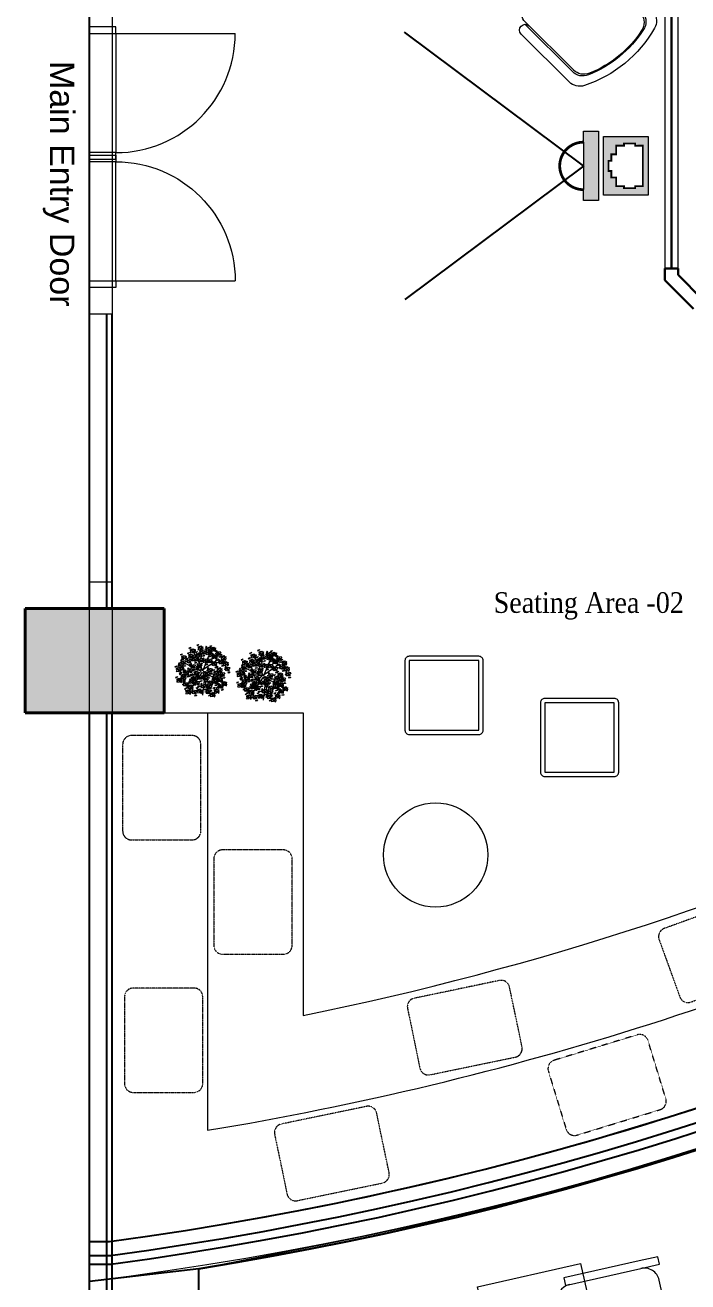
# Model space of a CAD drawing. Header units: millimetres. Extents: x 14520794 to 14796193, y 1415067 to 1454683.
# Drawn here: x 14781893 to 14785706, y 1442282 to 1449514 of the extents above; entities that cross this region are included whole.
import ezdxf

# ---------------------------------------------------------------- set-up
doc = ezdxf.new("R2010")
doc.units = ezdxf.units.MM
doc.header["$LTSCALE"] = 0.01
doc.header["$MEASUREMENT"] = 0
for name, pattern in [('0', [0]), ('DASHED2', [0.375, 0.25, -0.125]), ('HIDDEN', [0.375, 0.25, -0.125])]:
    doc.linetypes.add(name, pattern=pattern)
doc.layers.get('0').update_dxf_attribs({"color": 6, "lineweight": 0})
for name, color, linetype in [('6', 6, 'Continuous'), ('col-fill', 253, 'Continuous'), ('E.COLHATCH', 9, 'Continuous'), ('EPSILON DOME CAMERA', 1, 'Continuous'), ('ESC', 2, 'Continuous'), ('GLASS', 5, 'Continuous'), ('LIGHT', 2, 'Continuous'), ('TEMPLATE', 252, 'Continuous')]:
    doc.layers.add(name, color=color, linetype=linetype)
for name, color, linetype, lineweight in [('7', 7, 'Continuous', 9), ('8 core c.', 32, 'Continuous', 20), ('AR-1', 7, 'Continuous', 0), ('CHAIR', 32, 'Continuous', 13), ('COL', 5, 'Continuous', 40), ('DIM', 6, 'Continuous', 13), ('DOOR', 5, 'Continuous', 9), ('fur', 32, 'Continuous', 9), ('fur_h', 32, 'Continuous', 13), ('HATCH', 8, 'Continuous', 15), ('HIDDEN', 30, 'HIDDEN', 5), ('IP Patch Cod-Jack', 42, 'Continuous', 13), ('partition', 34, 'Continuous', 30), ('TREE', 3, 'Continuous', 15), ('TXT2', 7, 'Continuous', 15)]:
    doc.layers.add(name, color=color, linetype=linetype, lineweight=lineweight)
doc.styles.add('Ground Cores$0$DLF Standard', font='arial.ttf')
doc.styles.add('TIMES', font='times.ttf', dxfattribs={"width": 0.9, "height": 250})

# ---------------------------------------------------------------- blocks, each defined once
blk = doc.blocks.new('26DOOR')
at = {"color": 8}
blk.add_line((0, 1.5), (0, 28.5), dxfattribs=at)
blk.add_line((0, 1.5), (-27, 1.5))
for points in [[(0, 30), (0, 28.5), (6, 28.5), (6, 30)], [(0, 1.5), (0, 0), (6, 0), (6, 1.5)]]:
    blk.add_lwpolyline(points, close=True)
blk.add_arc((0, 1.5), 27, 90, 180, dxfattribs=at)
blk = doc.blocks.new('aweawe')
at = {"layer": 'fur_h'}
for p, q in [((262284.63, 28059.73), (262284.63, 28055.35)), ((262286.38, 28059.73), (262284.63, 28059.73)), ((262286.38, 28055.35), (262286.38, 28059.73)), ((262303.88, 28059.73), (262302.13, 28059.73)), ((262302.13, 28059.73), (262302.13, 28055.35)), ((262303.88, 28055.35), (262303.88, 28059.73)), ((262298.63, 28058.85), (262289.88, 28058.85)), ((262284.63, 28055.35), (262284.63, 28037.85)), ((262286.38, 28037.85), (262286.38, 28055.35)), ((262302.13, 28037.85), (262302.13, 28055.35)), ((262303.88, 28055.35), (262303.88, 28037.85)), ((262284.63, 28037.85), (262286.38, 28037.85)), ((262303.88, 28037.85), (262302.13, 28037.85)), ((262298.63, 28035.23), (262289.88, 28035.23))]:
    blk.add_line(p, q, dxfattribs=at)
for centre, start, end in [((262289.88, 28055.35), 90, 180), ((262298.63, 28055.35), 0, 90), ((262289.88, 28038.73), 180, 270), ((262298.63, 28038.73), 270, 0)]:
    blk.add_arc(centre, 3.5, start, end, dxfattribs=at)
blk = doc.blocks.new('tt')
at = {"layer": 'fur_h'}
blk.add_lwpolyline([(261515.61, 27697.18), (261539.61, 27697.18), (261539.61, 27721.18), (261515.61, 27721.18)], close=True, dxfattribs=at)
at = {"layer": '7', "color": 6}
blk.add_blockref('aweawe', (-766.64, -321.04), dxfattribs=at)
at = {"layer": '7', "color": 6, "xscale": -1, "rotation": 180}
blk.add_blockref('aweawe', (-766.64, 55739.41), dxfattribs=at)
blk = doc.blocks.new('flower shrub 3')
at = {"layer": 'TREE', "color": 108, "true_color": 0x003d0f}
for p, q in [((-166, 183), (-150, 188)), ((-162, 158), (-166, 183)), ((-150, 167), (-162, 156)), ((-150, 188), (-150, 167)), ((-130, 217), (-123, 236)), ((-114, 216), (-130, 217)), ((-123, 236), (-109, 243)), ((-227, 106), (-211, 111)), ((-223, 82), (-227, 106)), ((-211, 91), (-223, 79)), ((-211, 111), (-211, 91)), ((-206, -97), (-206, -82)), ((-191, -112), (-206, -97)), ((-205, -83), (-184, -97)), ((-184, -97), (-191, -112)), ((-180, -132), (-165, -125)), ((-166, -127), (-170, -152)), ((-162, -112), (-146, -108)), ((-157, -137), (-162, -112)), ((-146, -128), (-157, -139)), ((-146, -108), (-146, -128)), ((-187, -151), (-180, -132)), ((-170, -152), (-187, -151)), ((-163, -172), (-163, -156)), ((-149, -186), (-163, -172)), ((-162, -158), (-141, -172)), ((-141, -172), (-149, -186)), ((10, -196), (26, -191)), ((15, -221), (10, -196)), ((26, -212), (15, -223)), ((26, -191), (26, -212))]:
    blk.add_line(p, q, dxfattribs=at)
at = {"layer": 'TREE', "color": 92, "true_color": 0x00cc00}
for p, q in [((-110, 241), (-114, 216)), ((-104, 171), (-104, 187)), ((-90, 157), (-104, 171)), ((-103, 185), (-82, 171)), ((-96, 215), (-80, 219)), ((-92, 190), (-96, 215)), ((-80, 199), (-92, 188)), ((-82, 171), (-90, 157)), ((-80, 219), (-80, 199)), ((21, 185), (37, 190)), ((26, 161), (21, 185)), ((37, 170), (26, 158)), ((37, 190), (37, 170)), ((58, 162), (58, 178)), ((73, 148), (58, 162)), ((60, 176), (81, 162)), ((71, 222), (87, 226)), ((76, 197), (71, 222)), ((81, 162), (73, 148)), ((87, 206), (76, 194)), ((87, 226), (87, 206)), ((42, 36), (42, 52)), ((57, 21), (42, 36)), ((44, 50), (65, 36)), ((65, 36), (57, 21)), ((184, 9), (200, 14)), ((188, -15), (184, 9)), ((188, 21), (195, 40)), ((204, 19), (188, 21)), ((195, 40), (210, 46)), ((200, 14), (200, -6)), ((209, 44), (204, 19)), ((85, -54), (101, -49)), ((89, -79), (85, -54)), ((100, -70), (89, -81)), ((101, -49), (100, -70)), ((200, -6), (188, -18)), ((219, -21), (219, -5)), ((233, -35), (219, -21)), ((220, -6), (241, -21)), ((241, -21), (233, -35)), ((143, -142), (159, -137)), ((148, -167), (143, -142)), ((159, -137), (159, -158))]:
    blk.add_line(p, q, dxfattribs=at)
at = {"layer": 'TREE', "color": 72}
blk.add_line((159, -158), (148, -169), dxfattribs=at)
at = {"layer": 'TREE', "color": 92, "true_color": 0x00cc00}
for points in [[(-82, 253), (-74, 263), (-93, 268), (-81, 255)], [(-50, 246), (-39, 262), (-30, 246), (-46, 237), (-50, 246)], [(24, 251), (23, 263), (8, 260), (24, 251)], [(49, 248), (34, 243), (29, 259), (50, 250)], [(50, 264), (57, 274), (38, 280), (50, 267)], [(-96, 135), (-121, 138), (-121, 154), (-101, 148), (-93, 134)], [(-109, 156), (-114, 149), (-103, 146), (-98, 151), (-107, 155)], [(-93, 160), (-109, 155), (-113, 171), (-92, 162)], [(-84, 212), (-109, 214), (-109, 231), (-90, 225), (-82, 211)], [(-93, 176), (-85, 186), (-105, 192), (-92, 179)], [(-82, 237), (-97, 232), (-102, 247), (-81, 239)], [(-59, 140), (-94, 221)], [(-84, 245), (-59, 249), (-55, 233), (-76, 233), (-87, 245)], [(-82, 204), (-57, 208), (-53, 192), (-73, 193), (-84, 204)], [(-80, 220), (-67, 229), (-58, 215), (-81, 218)], [(-76, 204), (-81, 193), (-61, 192), (-76, 202)], [(-74, 163), (-79, 152), (-59, 152), (-74, 161)], [(-78, 179), (-64, 188), (-56, 174), (-78, 177)], [(-66, 124), (-54, 140), (-46, 124), (-62, 115), (-66, 124)], [(-56, 224), (-51, 212), (-38, 219), (-56, 224)], [(-53, 183), (-49, 172), (-35, 178), (-53, 183)], [(-48, 206), (-36, 221), (-28, 205), (-44, 196), (-48, 206)], [(-37, 235), (-42, 228), (-31, 225), (-26, 230), (-35, 234)], [(-35, 194), (-40, 187), (-28, 185), (-24, 189), (-33, 194)], [(-23, 211), (2, 215), (6, 199), (-15, 199), (-26, 211)], [(-21, 124), (-9, 140), (-1, 124), (-17, 115), (-21, 124)], [(-19, 186), (-6, 195), (3, 181), (-20, 184)], [(-15, 170), (-20, 159), (0, 158), (-15, 168)], [(4, 245), (10, 250), (0, 256), (-6, 253), (2, 246)], [(14, 230), (-2, 218), (-6, 236), (12, 240), (14, 230)], [(-3, 7), (56, 137)], [(-1, 130), (24, 134), (28, 118), (8, 118), (-3, 130)], [(5, 190), (10, 178), (23, 185), (5, 190)], [(17, 173), (24, 178), (13, 183), (8, 180), (15, 173)], [(27, 158), (12, 146), (8, 164), (25, 168), (27, 158)], [(11, 212), (22, 228), (31, 212), (15, 203), (11, 212)], [(24, 201), (19, 194), (30, 191), (35, 196), (26, 201)], [(47, 223), (22, 226), (22, 242), (41, 236), (49, 222)], [(38, 179), (37, 191), (22, 188), (38, 179)], [(33, 131), (45, 147), (54, 131), (37, 122), (33, 131)], [(60, 151), (35, 153), (35, 170), (55, 164), (62, 150)], [(63, 176), (47, 171), (43, 187), (64, 178)], [(63, 192), (71, 202), (51, 208), (64, 194)], [(60, 139), (85, 143), (89, 127), (69, 127), (58, 139)], [(66, 157), (93, 204)], [(85, 216), (91, 221), (81, 226), (75, 223), (83, 216)], [(95, 201), (80, 189), (75, 207), (93, 211), (95, 201)], [(106, 221), (104, 233), (90, 231), (106, 221)], [(101, 162), (107, 167), (97, 172), (91, 169), (99, 162)], [(111, 147), (95, 135), (91, 153), (109, 157), (111, 147)], [(94, 140), (106, 156), (115, 140), (98, 131), (94, 140)], [(128, 194), (103, 196), (103, 213), (123, 207), (130, 193)], [(121, 167), (120, 179), (105, 177), (121, 167)], [(131, 219), (115, 214), (110, 229), (131, 221)], [(131, 235), (138, 245), (119, 250), (131, 237)], [(144, 139), (119, 142), (119, 159), (138, 153), (146, 139)], [(146, 165), (131, 160), (126, 175), (147, 167)], [(147, 181), (154, 190), (135, 196), (147, 183)], [(146, 122), (158, 138), (166, 122), (150, 113), (146, 122)], [(183, 133), (168, 121), (163, 139), (181, 143), (183, 133)], [(173, 148), (179, 153), (169, 159), (164, 156), (171, 149)], [(194, 154), (193, 166), (178, 163), (194, 154)], [(216, 126), (191, 129), (191, 145), (211, 139), (218, 125)], [(219, 151), (203, 146), (198, 162), (219, 153)], [(219, 167), (226, 177), (207, 183), (220, 170)], [(-121, 70), (-117, 59), (-103, 65), (-121, 70)], [(-116, 93), (-104, 108), (-96, 92), (-112, 84), (-116, 93)], [(-103, 81), (-107, 74), (-96, 72), (-91, 76), (-100, 81)], [(-102, 26), (-77, 30), (-73, 14), (-94, 14), (-105, 26)], [(-100, 123), (-75, 127), (-71, 111), (-91, 111), (-102, 123)], [(-99, 1), (-85, 10), (-76, -4), (-99, -1)], [(-92, 82), (-97, 71), (-77, 70), (-92, 80)], [(-96, 98), (-82, 107), (-74, 93), (-96, 96)], [(-74, 5), (-69, -7), (-56, 0), (-74, 5)], [(-71, 102), (-67, 90), (-53, 97), (-71, 102)], [(-68, 27), (-57, 43), (-48, 27), (-64, 18), (-68, 27)], [(-55, 16), (-60, 9), (-49, 6), (-44, 11), (-53, 16)], [(-53, 113), (-58, 106), (-46, 103), (-42, 108), (-51, 113)], [(-55, 123), (-30, 127), (-26, 111), (-46, 111), (-57, 123)], [(-3, 7), (-52, 125)], [(-47, 82), (-52, 71), (-32, 70), (-47, 80)], [(-51, 98), (-37, 107), (-29, 93), (-51, 96)], [(-26, 102), (-22, 90), (-8, 97), (-26, 102)], [(-8, 113), (-12, 106), (-1, 103), (3, 108), (-6, 113)], [(7, 89), (2, 78), (23, 77), (7, 87)], [(4, 67), (29, 70), (33, 55), (13, 55), (2, 67)], [(3, 105), (17, 113), (26, 100), (3, 103)], [(12, 26), (7, 15), (27, 14), (12, 23)], [(8, 42), (21, 50), (30, 37), (8, 39)], [(10, 7), (125, 59)], [(15, 7), (137, 27)], [(15, 5), (157, -137)], [(28, 109), (32, 97), (46, 104), (28, 109)], [(33, 45), (37, 34), (51, 40), (33, 45)], [(38, 68), (49, 83), (58, 67), (42, 59), (38, 68)], [(46, 119), (42, 113), (53, 110), (58, 115), (49, 119)], [(51, 56), (46, 50), (57, 47), (62, 51), (53, 56)], [(67, -9), (66, 3), (51, 1), (67, -9)], [(68, 98), (63, 87), (84, 86), (68, 96)], [(64, 114), (78, 123), (87, 109), (64, 112)], [(72, 67), (97, 70), (101, 55), (80, 55), (69, 67)], [(75, 42), (89, 50), (98, 37), (75, 39)], [(79, 26), (75, 15), (95, 14), (79, 23)], [(92, 5), (100, 14), (80, 20), (93, 7)], [(89, 118), (93, 106), (107, 113), (89, 118)], [(101, 21), (126, 25), (130, 9), (110, 10), (99, 22)], [(100, 45), (105, 34), (118, 40), (100, 45)], [(107, 128), (103, 122), (114, 119), (119, 124), (110, 128)], [(105, 68), (117, 83), (126, 67), (110, 59), (105, 68)], [(105, -3), (119, 5), (127, -9), (105, -6)], [(112, 121), (137, 125), (141, 109), (121, 109), (110, 121)], [(119, 56), (114, 50), (125, 47), (130, 51), (121, 56)], [(120, 80), (115, 69), (136, 68), (120, 78)], [(116, 96), (130, 104), (139, 91), (116, 94)], [(122, 57), (201, 96)], [(130, 0), (134, -11), (148, -5), (130, 0)], [(135, -1), (160, 3), (164, -13), (144, -13), (133, -1)], [(135, 23), (147, 38), (155, 22), (139, 14), (135, 23)], [(141, 100), (145, 88), (159, 95), (141, 100)], [(148, 11), (143, 5), (155, 2), (159, 6), (150, 11)], [(159, 110), (155, 104), (166, 101), (171, 106), (162, 110)], [(171, 107), (196, 111), (200, 95), (180, 96), (169, 107)], [(169, 0), (180, 16), (189, 0), (173, -9), (169, 0)], [(179, 66), (174, 55), (194, 55), (179, 64)], [(175, 82), (189, 91), (197, 77), (175, 80)], [(196, 71), (221, 75), (225, 59), (205, 60), (194, 71)], [(204, 30), (199, 19), (219, 19), (204, 28)], [(200, 86), (204, 75), (218, 81), (200, 86)], [(200, 46), (213, 55), (222, 41), (200, 44)], [(205, 109), (217, 124), (225, 108), (209, 99), (205, 109)], [(218, 97), (213, 90), (225, 88), (229, 92), (220, 97)], [(227, 24), (234, 29), (223, 34), (218, 31), (225, 25)], [(237, 9), (222, -3), (218, 15), (235, 19), (237, 9)], [(225, 50), (229, 39), (243, 45), (225, 50)], [(230, 72), (241, 88), (250, 72), (234, 63), (230, 72)], [(248, 30), (247, 42), (232, 39), (248, 30)], [(243, 61), (238, 54), (250, 52), (254, 56), (245, 61)], [(270, 2), (245, 5), (245, 21), (265, 15), (272, 1)], [(273, 27), (257, 22), (253, 38), (274, 29)], [(273, 43), (281, 53), (261, 59), (274, 45)], [(-121, -112), (-117, -124), (-103, -117), (-121, -112)], [(-112, -63), (-116, -70), (-105, -73), (-101, -68), (-109, -63)], [(-116, -90), (-104, -75), (-96, -91), (-112, -99), (-116, -90)], [(-103, -102), (-107, -108), (-96, -111), (-91, -106), (-100, -102)], [(-96, -114), (-89, -109), (-100, -103), (-105, -106), (-98, -113)], [(-86, -128), (-101, -140), (-105, -123), (-88, -118), (-86, -128)], [(-94, -15), (-99, -26), (-79, -27), (-95, -17)], [(-75, -108), (-76, -96), (-91, -99), (-75, -108)], [(-75, -17), (-50, -13), (-46, -29), (-67, -28), (-78, -17)], [(-53, -136), (-78, -133), (-78, -117), (-58, -122), (-51, -136)], [(-67, -58), (-72, -69), (-52, -69), (-67, -60)], [(-71, -42), (-58, -33), (-49, -47), (-71, -44)], [(-50, -111), (-66, -116), (-70, -100), (-49, -109)], [(-50, -94), (-42, -85), (-62, -79), (-49, -92)], [(-53, -55), (-28, -51), (-24, -67), (-44, -67), (-55, -55)], [(-45, -96), (-50, -107), (-29, -108), (-45, -98)], [(-49, -80), (-35, -72), (-26, -85), (-49, -82)], [(-46, -38), (-42, -49), (-29, -43), (-46, -38)], [(-41, -16), (-30, 0), (-21, -16), (-37, -25), (-41, -16)], [(-28, -27), (-33, -34), (-22, -36), (-17, -32), (-26, -27)], [(-24, -76), (-20, -88), (-6, -81), (-24, -76)], [(-13, -149), (-20, -90)], [(-19, -54), (-7, -38), (2, -54), (-14, -63), (-19, -54)], [(-6, -66), (-10, -72), (1, -75), (6, -70), (-3, -66)], [(-1, -135), (11, -120), (20, -136), (4, -144), (-1, -135)], [(4, -48), (29, -45), (33, -61), (13, -60), (2, -48)], [(12, -89), (7, -100), (27, -101), (12, -92)], [(8, -73), (21, -65), (30, -79), (8, -76)], [(29, -105), (54, -101), (58, -117), (37, -116), (26, -105)], [(32, -130), (46, -121), (55, -135), (32, -132)], [(33, -70), (37, -81), (51, -75), (33, -70)], [(47, -14), (53, -9), (43, -4), (37, -7), (44, -14)], [(56, -29), (41, -41), (37, -23), (55, -19), (56, -29)], [(38, -47), (49, -32), (58, -48), (42, -56), (38, -47)], [(51, -59), (46, -65), (57, -68), (62, -64), (53, -59)], [(56, -29), (171, -41)], [(57, -126), (62, -137), (75, -131), (57, -126)], [(63, -104), (74, -88), (83, -104), (67, -113), (63, -104)], [(90, -37), (64, -34), (65, -17), (84, -23), (92, -37)], [(74, -71), (80, -66), (70, -60), (64, -63), (72, -70)], [(84, -86), (68, -97), (64, -80), (82, -76), (84, -86)], [(71, -105), (75, -144)], [(76, -115), (71, -122), (82, -124), (87, -120), (78, -115)], [(92, -11), (77, -16), (72, -1), (93, -9)], [(94, -65), (93, -53), (78, -56), (94, -65)], [(83, -91), (108, -88), (112, -103), (92, -103), (81, -91)], [(87, -116), (100, -108), (109, -121), (87, -119)], [(117, -93), (92, -90), (92, -74), (111, -80), (119, -94)], [(119, -68), (104, -73), (99, -57), (120, -66)], [(109, -19), (104, -31), (124, -31), (109, -22)], [(120, -51), (127, -42), (108, -36), (120, -49)], [(112, -112), (116, -124), (130, -117), (112, -112)], [(117, -90), (128, -75), (137, -91), (121, -99), (117, -90)], [(130, -102), (125, -108), (137, -111), (141, -106), (132, -102)], [(143, -42), (138, -53), (158, -54), (143, -44)], [(139, -26), (152, -17), (161, -31), (139, -28)], [(151, -135), (159, -125), (139, -120), (152, -133)], [(148, -118), (173, -115), (177, -130), (157, -130), (146, -118)], [(164, -22), (168, -34), (182, -27), (164, -22)], [(178, -46), (184, -41), (174, -35), (168, -38), (176, -45)], [(187, -61), (172, -73), (168, -55), (186, -51), (187, -61)], [(171, -71), (196, -67), (200, -83), (180, -83), (169, -71)], [(179, -112), (174, -123), (194, -124), (179, -114)], [(175, -96), (189, -87), (197, -101), (175, -98)], [(182, -11), (177, -18), (189, -21), (193, -16), (184, -11)], [(198, -40), (197, -28), (182, -31), (198, -40)], [(182, -117), (194, -102), (203, -118), (187, -126), (182, -117)], [(196, -129), (191, -135), (202, -138), (207, -134), (198, -129)], [(221, -68), (195, -65), (196, -49), (215, -55), (223, -69)], [(200, -92), (204, -104), (218, -97), (200, -92)], [(223, -43), (208, -48), (203, -32), (224, -41)], [(205, -70), (217, -54), (225, -70), (209, -79), (205, -70)], [(223, -27), (231, -17), (211, -11), (224, -24)], [(221, -87), (227, -81), (217, -76), (211, -79), (218, -86)], [(230, -101), (215, -113), (211, -96), (229, -91), (230, -101)], [(218, -81), (213, -88), (225, -91), (229, -86), (220, -81)], [(241, -81), (240, -69), (225, -71), (241, -81)], [(264, -109), (238, -106), (239, -90), (258, -95), (266, -109)], [(266, -84), (251, -88), (246, -73), (267, -82)], [(266, -67), (274, -58), (254, -52), (267, -65)], [(-98, -148), (-73, -144), (-69, -160), (-89, -159), (-100, -148)], [(-64, -146), (-52, -131), (-44, -147), (-60, -156), (-64, -146)], [(-35, -136), (-10, -133), (-6, -149), (-26, -148), (-37, -136)], [(37, -146), (32, -157), (52, -157), (37, -148)], [(91, -132), (86, -143), (106, -144), (91, -134)], [(105, -154), (112, -149), (101, -144), (96, -147), (103, -154)], [(126, -149), (125, -137), (110, -139), (126, -149)], [(151, -151), (135, -156), (131, -141), (152, -149)], [(152, -143), (166, -135), (175, -148), (152, -146)], [(177, -140), (181, -151), (195, -145), (177, -140)]]:
    blk.add_lwpolyline(points, dxfattribs=at)
at = {"layer": 'TREE', "color": 108, "true_color": 0x003d0f}
for points in [[(-233, 146), (-227, 151), (-237, 156), (-243, 153), (-236, 146)], [(-224, 131), (-239, 119), (-243, 137), (-225, 141), (-224, 131)], [(-213, 151), (-214, 164), (-229, 161), (-213, 151)], [(-191, 124), (-216, 126), (-216, 143), (-196, 137), (-188, 123)], [(-188, 149), (-203, 144), (-208, 159), (-187, 151)], [(-188, 165), (-180, 175), (-200, 180), (-187, 167)], [(-190, 200), (-166, 204), (-161, 188), (-182, 188), (-193, 200)], [(-187, 175), (-173, 183), (-164, 170), (-187, 173)], [(-183, 159), (-187, 148), (-167, 147), (-183, 157)], [(-10, 24), (-167, 132)], [(-162, 179), (-157, 167), (-144, 174), (-162, 179)], [(-157, 166), (-132, 170), (-128, 154), (-148, 154), (-159, 166)], [(-157, 201), (-145, 217), (-136, 200), (-152, 192), (-157, 201)], [(-153, 141), (-139, 150), (-130, 136), (-153, 139)], [(-143, 189), (-148, 183), (-137, 180), (-132, 185), (-141, 189)], [(-139, 157), (-132, 162), (-143, 168), (-148, 165), (-141, 158)], [(-129, 142), (-144, 130), (-148, 148), (-131, 152), (-129, 142)], [(-127, 234), (-121, 239), (-131, 244), (-137, 241), (-129, 234)], [(-117, 219), (-133, 207), (-137, 225), (-119, 229), (-117, 219)], [(-118, 163), (-119, 175), (-134, 172), (-118, 163)], [(-128, 145), (-124, 133), (-110, 140), (-128, 145)], [(-107, 239), (-108, 252), (-123, 249), (-107, 239)], [(-123, 167), (-111, 183), (-102, 167), (-118, 158), (-123, 167)], [(-283, 40), (-258, 43), (-254, 27), (-274, 28), (-285, 40)], [(-279, 15), (-265, 23), (-257, 9), (-279, 12)], [(-258, 85), (-252, 90), (-262, 95), (-268, 92), (-260, 85)], [(-249, 70), (-264, 58), (-268, 76), (-250, 80), (-249, 70)], [(-238, 91), (-239, 103), (-254, 100), (-238, 91)], [(-254, 18), (-250, 7), (-236, 13), (-254, 18)], [(-249, 41), (-237, 56), (-229, 40), (-245, 32), (-249, 41)], [(-236, 29), (-241, 23), (-229, 20), (-225, 24), (-234, 29)], [(-215, 63), (-240, 65), (-240, 82), (-221, 76), (-213, 62)], [(-213, 88), (-228, 83), (-233, 99), (-212, 90)], [(-213, 104), (-205, 114), (-224, 120), (-212, 106)], [(-218, 109), (-193, 113), (-189, 97), (-209, 98), (-220, 110)], [(-214, 85), (-200, 93), (-191, 79), (-214, 82)], [(-210, 69), (-214, 57), (-194, 57), (-210, 66)], [(-183, 7), (-198, -5), (-203, 13), (-185, 17), (-183, 7)], [(-193, 22), (-187, 27), (-197, 32), (-202, 29), (-195, 22)], [(-7, 5), (-201, -54)], [(-189, 88), (-185, 77), (-171, 83), (-189, 88)], [(-172, 27), (-173, 39), (-188, 37), (-172, 27)], [(-184, 111), (-172, 126), (-163, 110), (-179, 102), (-184, 111)], [(-170, 99), (-175, 93), (-164, 90), (-159, 94), (-168, 99)], [(-150, 0), (-175, 2), (-175, 19), (-155, 13), (-148, -1)], [(-147, 25), (-163, 20), (-168, 35), (-147, 27)], [(-147, 41), (-139, 51), (-159, 56), (-146, 43)], [(-138, -6), (-140, 6), (-154, 12), (-138, -6)], [(-149, 125), (-153, 114), (-133, 113), (-149, 123)], [(-150, 91), (-125, 95), (-121, 79), (-141, 80), (-152, 91)], [(-142, 51), (-147, 39), (-126, 39), (-142, 48)], [(-146, 66), (-132, 75), (-124, 61), (-146, 64)], [(-113, -9), (-129, -14), (-134, 2), (-113, -7)], [(-113, 7), (-106, 17), (-125, 23), (-112, 9)], [(-275, -1), (-280, -12), (-260, -13), (-275, -4)], [(-242, -120), (-236, -115), (-246, -110), (-252, -113), (-245, -120)], [(-233, -135), (-248, -147), (-252, -129), (-234, -125), (-233, -135)], [(-222, -115), (-223, -103), (-238, -105), (-222, -115)], [(-231, -17), (-206, -13), (-202, -29), (-222, -28), (-233, -17)], [(-223, -58), (-228, -69), (-208, -69), (-223, -60)], [(-227, -42), (-214, -33), (-205, -47), (-227, -44)], [(-200, -143), (-225, -140), (-225, -123), (-205, -129), (-197, -143)], [(-197, -118), (-212, -122), (-217, -107), (-196, -115)], [(-197, -101), (-189, -92), (-209, -86), (-196, -99)], [(-197, -78), (-191, -72), (-201, -67), (-207, -70), (-199, -77)], [(-188, -92), (-203, -104), (-207, -87), (-189, -82), (-188, -92)], [(-202, -38), (-198, -49), (-184, -43), (-202, -38)], [(-197, -16), (-185, 0), (-177, -16), (-193, -25), (-197, -16)], [(-177, -72), (-178, -60), (-193, -62), (-177, -72)], [(-184, -27), (-189, -34), (-177, -36), (-173, -32), (-182, -27)], [(-3, 0), (-182, -98)], [(-181, -137), (-170, -122), (-161, -138), (-177, -147), (-181, -137)], [(-154, -100), (-179, -97), (-179, -81), (-160, -86), (-152, -100)], [(-152, -75), (-167, -79), (-172, -64), (-151, -72)], [(-149, -27), (-164, -39), (-169, -21), (-151, -17), (-149, -27)], [(-159, -12), (-153, -7), (-163, -2), (-168, -5), (-161, -12)], [(-152, -58), (-144, -49), (-163, -43), (-151, -56)], [(-159, -53), (-134, -49), (-130, -65), (-150, -65), (-161, -53)], [(-151, -94), (-156, -105), (-135, -106), (-151, -96)], [(-155, -78), (-141, -69), (-133, -83), (-155, -80)], [(-150, -91), (-125, -88), (-121, -103), (-141, -103), (-152, -91)], [(-146, -116), (-132, -108), (-124, -121), (-146, -119)], [(-116, -34), (-141, -32), (-141, -15), (-121, -21), (-114, -35)], [(-130, -74), (-126, -85), (-112, -79), (-130, -74)], [(-125, -52), (-113, -36), (-105, -52), (-121, -61), (-125, -52)], [(-3, -5), (-52, -206)], [(7, -10), (132, -196)], [(-215, -139), (-190, -135), (-186, -151), (-207, -150), (-218, -139)], [(-211, -164), (-198, -155), (-189, -169), (-212, -166)], [(-207, -180), (-212, -191), (-192, -191), (-207, -182)], [(-187, -160), (-182, -171), (-169, -165), (-187, -160)], [(-168, -149), (-173, -156), (-162, -158), (-157, -154), (-166, -149)], [(-163, -197), (-157, -192), (-167, -187), (-173, -190), (-166, -197)], [(-154, -212), (-169, -224), (-173, -206), (-155, -202), (-154, -212)], [(-143, -192), (-144, -179), (-159, -182), (-143, -192)], [(-142, -132), (-147, -143), (-126, -144), (-142, -134)], [(-121, -219), (-146, -217), (-145, -200), (-126, -206), (-118, -220)], [(-118, -194), (-133, -199), (-138, -183), (-117, -192)], [(-123, -233), (-117, -228), (-127, -223), (-132, -226), (-125, -233)], [(-113, -248), (-128, -260), (-132, -242), (-115, -238), (-113, -248)], [(-118, -178), (-110, -168), (-130, -162), (-117, -176)], [(-80, -255), (-105, -253), (-105, -236), (-85, -242), (-78, -256)], [(-94, -173), (-80, -164), (-72, -178), (-94, -175)], [(-77, -214), (-69, -204), (-89, -199), (-76, -212)], [(-84, -195), (-59, -191), (-55, -207), (-76, -207), (-87, -195)], [(-80, -220), (-67, -211), (-58, -225), (-81, -222)], [(-76, -236), (-81, -247), (-61, -248), (-76, -238)], [(-69, -169), (-65, -180), (-51, -174), (-69, -169)], [(-56, -216), (-51, -228), (-38, -221), (-56, -216)], [(-50, -194), (-39, -178), (-30, -194), (-46, -203), (-50, -194)], [(-37, -205), (-42, -212), (-31, -215), (-26, -210), (-35, -205)], [(-27, -177), (-32, -188), (-11, -189), (-27, -180)], [(-12, -147), (0, -243)], [(11, -197), (17, -192), (7, -187), (1, -190), (8, -197)], [(20, -212), (5, -224), (1, -206), (19, -202), (20, -212)], [(31, -192), (30, -179), (15, -182), (31, -192)], [(53, -219), (28, -217), (28, -200), (48, -206), (56, -220)], [(56, -194), (41, -199), (36, -183), (57, -192)], [(56, -178), (64, -168), (44, -162), (57, -176)], [(58, -197), (83, -194), (87, -209), (67, -209), (56, -197)], [(66, -238), (61, -249), (81, -250), (66, -240)], [(62, -222), (76, -214), (84, -227), (62, -225)], [(87, -218), (91, -230), (105, -223), (87, -218)], [(92, -196), (104, -181), (112, -197), (96, -205), (92, -196)], [(115, -169), (100, -181), (96, -163), (113, -159), (115, -169)], [(105, -208), (100, -214), (112, -217), (116, -213), (107, -208)], [(130, -206), (136, -201), (126, -196), (121, -199), (128, -206)], [(140, -221), (125, -233), (121, -215), (138, -211), (140, -221)], [(148, -176), (123, -174), (123, -157), (143, -163), (150, -177)], [(151, -201), (150, -188), (135, -191), (151, -201)], [(173, -228), (148, -226), (148, -209), (168, -215), (175, -229)], [(176, -203), (160, -208), (155, -193), (177, -201)], [(176, -187), (184, -177), (164, -172), (177, -185)]]:
    blk.add_lwpolyline(points, dxfattribs=at)
at = {"layer": 'TREE', "color": 108}
for points in [[(-102, -228), (-103, -216), (-118, -218), (-102, -228)], [(-77, -230), (-93, -235), (-98, -220), (-76, -228)], [(-90, -189), (-95, -200), (-74, -200), (-90, -191)], [(-51, -158), (-55, -165), (-44, -167), (-40, -163), (-48, -158)], [(156, -159), (151, -170), (172, -171), (156, -162)]]:
    blk.add_lwpolyline(points, dxfattribs=at)
at = {"layer": 'TREE', "color": 98}
blk.add_lwpolyline([(-31, -161), (-17, -153), (-8, -167), (-31, -164)], dxfattribs=at)
at = {"layer": 'TREE', "color": 92}
blk.add_lwpolyline([(-6, -158), (-2, -169), (12, -163), (-6, -158)], dxfattribs=at)
at = {"layer": 'TREE', "color": 72}
blk.add_lwpolyline([(13, -147), (8, -153), (19, -156), (24, -152), (15, -147)], dxfattribs=at)
blk = doc.blocks.new('25r43')
at = {"layer": 'CHAIR', "color": 32, "lineweight": 13}
for p, q in [((12048768.6, 3019397.8), (12048802.6, 3019737.7)), ((12048814.1, 3019371.2), (12048847.7, 3019707.5)), ((12048823.4, 3019363.2), (12048857.5, 3019704.7)), ((12049301.1, 3019704.7), (12049335.2, 3019363.2)), ((12049310.8, 3019707.5), (12049344.3, 3019372.7)), ((12049389.8, 3019399.4), (12049354.1, 3019738.7))]:
    blk.add_line(p, q, dxfattribs=at)
for centre, radius, start, end in [((12049079.3, 3019206), 636.8, 69.11708, 111.07567), ((12048877.2, 3019730.2), 75, 111.07567, 174.28941), ((12048922.4, 3019700.1), 75, 107.61924, 174.28941), ((12048932.1, 3019697.3), 75, 107.49581, 174.28941), ((12049079.3, 3019206), 593.4, 72.38076, 107.61924), ((12049079.3, 3019230.4), 564.5, 72.50419, 107.49581), ((12049226.4, 3019697.3), 75, 5.71059, 72.50419), ((12049236.2, 3019700.1), 75, 5.71059, 72.38076), ((12049279.6, 3019730.9), 75, 5.99417, 69.11708), ((12048797.4, 3019394.9), 28.9, 174.28941, 354.28941), ((12049361, 3019396.3), 28.9, 185.99417, 5.99417), ((12048878, 3019356.5), 55.1, 172.96179, 255.48803), ((12049280.6, 3019356.5), 55.1, 284.51197, 7.03821), ((12049079.3, 3020077.1), 803.3, 254.46954, 285.53046)]:
    blk.add_arc(centre, radius, start, end, dxfattribs=at)
blk = doc.blocks.new('data point')
at = {"layer": 'IP Patch Cod-Jack', "lineweight": 9}
h = blk.add_hatch(color=1, dxfattribs=at)
h.paths.add_polyline_path([(82919.4, 102817.5), (82593, 102817.5), (82593, 102567.8), (82919.4, 102567.8)])
h.paths.add_polyline_path([(82869, 102639.5), (82820.9, 102639.5), (82820.9, 102612.1), (82784.6, 102612.1), (82784.6, 102595.9), (82727.8, 102595.9), (82727.8, 102612.1), (82691.6, 102612.1), (82691.6, 102639.5), (82643.5, 102639.5), (82643.5, 102682.6), (82631.6, 102682.6), (82631.6, 102745.1), (82643.5, 102788.3), (82869, 102788.3), (82869, 102745.1), (82880.8, 102745.1), (82880.8, 102682.6), (82869, 102682.6)], flags=16)
at = {"layer": '8 core c.', "color": 7, "lineweight": 13}
for p, q in [((82631.6, 102745.1), (82631.6, 102682.6)), ((82869, 102745.1), (82880.8, 102745.1)), ((82631.6, 102682.6), (82643.5, 102682.6)), ((82691.6, 102639.5), (82691.6, 102612.1)), ((82691.6, 102612.1), (82727.8, 102612.1)), ((82727.8, 102612.1), (82727.8, 102595.9)), ((82727.8, 102595.9), (82784.6, 102595.9)), ((82784.6, 102612.1), (82784.6, 102595.9)), ((82784.6, 102612.1), (82820.9, 102612.1))]:
    blk.add_line(p, q, dxfattribs=at)
at = {"layer": '8 core c.', "color": 1, "lineweight": 13}
blk.add_line((82643.5, 102745.1), (82631.6, 102745.1), dxfattribs=at)
at = {"layer": '8 core c.', "color": 7, "lineweight": 13}
blk.add_lwpolyline([(82593, 102817.5), (82919.4, 102817.5), (82919.4, 102567.8), (82593, 102567.8)], close=True, dxfattribs=at)
for points in [[(82643.5, 102745.1), (82643.5, 102788.3), (82869, 102788.3), (82869, 102745.1)], [(82691.6, 102639.5), (82643.5, 102639.5), (82643.5, 102682.6)]]:
    blk.add_lwpolyline(points, dxfattribs=at)
at = {"layer": 'IP Patch Cod-Jack', "color": 7, "lineweight": 13}
for p, q in [((82880.8, 102745.1), (82880.8, 102682.6)), ((82869, 102682.6), (82880.8, 102682.6)), ((82820.9, 102639.5), (82820.9, 102612.1))]:
    blk.add_line(p, q, dxfattribs=at)
blk.add_lwpolyline([(82869, 102682.6), (82869, 102639.5), (82820.9, 102639.5)], dxfattribs=at)
at = {"layer": 'TEMPLATE', "color": 7, "lineweight": -3, "const_width": 10}
blk.add_lwpolyline([(82869, 102788.3), (82869, 102745.1), (82880.8, 102745.1), (82880.8, 102682.6), (82869, 102682.6), (82869, 102639.5), (82820.9, 102639.5), (82820.9, 102612.1), (82784.6, 102612.1), (82784.6, 102595.9), (82727.8, 102595.9), (82727.8, 102612.1), (82691.6, 102612.1), (82691.6, 102639.5), (82643.5, 102639.5), (82643.5, 102682.6), (82631.6, 102682.6), (82631.6, 102745.1), (82643.5, 102745.1), (82643.5, 102788.3), (82869, 102788.3)], dxfattribs=at)
blk = doc.blocks.new('DOME CAMERA')
at = {"layer": 'EPSILON DOME CAMERA', "linetype": 'Continuous', "lineweight": 9}
blk.add_hatch(color=256, dxfattribs=at).paths.add_polyline_path([(-136.7, 0), (-200, 0), (-200, -87.3), (200, -87.3), (200, 0), (136.7, 0)])
at = {"color": 1, "true_color": 0xff0000}
for p, q in [((0, -1.2), (-768.6, 1028.5)), ((0.4, -0.3), (769, 1029.5))]:
    blk.add_line(p, q, dxfattribs=at)
at = {"layer": 'EPSILON DOME CAMERA', "linetype": 'Continuous', "lineweight": 9, "const_width": 16}
blk.add_lwpolyline([(136.7, 0, 1), (-136.7, 0)], format="xyb", dxfattribs=at)
at = {"layer": 'EPSILON DOME CAMERA', "linetype": 'Continuous', "lineweight": 9}
blk.add_lwpolyline([(-136.7, 0, -1), (136.7, 0), (200, 0), (200, -87.3), (-200, -87.3), (-200, 0)], format="xyb", close=True, dxfattribs=at)
blk.add_lwpolyline([(136.7, 0), (-136.7, 0)], dxfattribs=at)
at = {"layer": 'IP Patch Cod-Jack', "lineweight": 13, "xscale": 1.030757035158097, "yscale": 1.030757035158097, "zscale": 1.030757035158097, "rotation": 180}
blk.add_blockref('data point', (85301.6, 105608), dxfattribs=at)

msp = doc.modelspace()

# ---------------------------------------------------------------- hatches: boundary and pattern name
at = {"layer": 'col-fill'}
msp.add_hatch(color=256, dxfattribs=at).paths.add_polyline_path([(14781893.4, 1446157.5), (14782693.4, 1446157.5), (14782693.4, 1445557.5), (14781893.4, 1445557.5)])

# ---------------------------------------------------------------- linework, layer by layer
at = {"layer": '6', "ltscale": 2.5}
msp.add_lwpolyline([(14794643.4, 1452094.6), (14794643.4, 1448971.4, -0.178996), (14782893.4, 1442357.8), (14782263.4, 1442284.6)], format="xyb", dxfattribs=at)
msp.add_lwpolyline([(14794643.4, 1452094.6), (14794643.4, 1448971.4, -0.178996), (14782893.4, 1442357.8), (14782263.4, 1442284.6)], format="xyb", dxfattribs=at)
at = {"layer": 'AR-1'}
msp.add_lwpolyline([(14785649.4, 1448114), (14785649.4, 1451386.1), (14785574.4, 1451386.1), (14785574.4, 1448114)], dxfattribs=at)
at = {"layer": 'COL', "linetype": 'Continuous'}
for p, q in [((14781893.4, 1445557.5), (14781893.4, 1446157.5)), ((14782693.4, 1446157.5), (14781893.4, 1446157.5)), ((14781893.4, 1445557.5), (14781893.4, 1446157.5)), ((14782693.4, 1446157.5), (14781893.4, 1446157.5)), ((14782693.4, 1445557.5), (14782693.4, 1446157.5)), ((14782693.4, 1445557.5), (14782693.4, 1446157.5)), ((14782693.4, 1445557.5), (14781893.4, 1445557.5)), ((14782693.4, 1445557.5), (14781893.4, 1445557.5))]:
    msp.add_line(p, q, dxfattribs=at)
at = {"layer": 'DIM', "color": 3}
msp.add_line((14782393.4, 1447851), (14782263.4, 1447851), dxfattribs=at)
msp.add_line((14782393.4, 1447851), (14782263.4, 1447851), dxfattribs=at)
msp.add_lwpolyline([(14782263.4, 1452094.6), (14794643.4, 1452094.6), (14794643.4, 1448971.4, -0.188567), (14782263.4, 1442284.6), (14782263.4, 1452094.6)], format="xyb", dxfattribs=at)
msp.add_lwpolyline([(14782263.4, 1452094.6), (14794643.4, 1452094.6), (14794643.4, 1448971.4, -0.188567), (14782263.4, 1442284.6), (14782263.4, 1452094.6)], format="xyb", dxfattribs=at)
at = {"layer": 'ESC'}
msp.add_line((14782263.4, 1442514.6), (14782378.1, 1442514.6), dxfattribs=at)
msp.add_line((14782263.4, 1442514.6), (14782378.1, 1442514.6), dxfattribs=at)
for radius, start, end in [(19205.4, 277.63253, 319.41855), (19205.4, 277.63253, 319.41855), (19435.4, 279.07695, 319.66988), (19435.4, 279.07695, 319.66988)]:
    msp.add_arc((14779827.3, 1461549.8), radius, start, end, dxfattribs=at)
at = {"layer": 'fur'}
for p, q in [((14782393.4, 1446307.5), (14782263.4, 1446307.5)), ((14782693.4, 1445557.5), (14783493.4, 1445557.5)), ((14782943.4, 1445557.5), (14782943.4, 1443154.5)), ((14783493.4, 1445557.5), (14783493.4, 1443815))]:
    msp.add_line(p, q, dxfattribs=at)
for points in [[(14784103.5, 1445431.8), (14784503.5, 1445431.8, 0.414214), (14784528.5, 1445456.8), (14784528.5, 1445856.8, 0.414214), (14784503.5, 1445881.8), (14784103.5, 1445881.8, 0.414214), (14784078.5, 1445856.8), (14784078.5, 1445456.8, 0.414214)], [(14784882.9, 1445189.9), (14785282.9, 1445189.9, 0.414214), (14785307.9, 1445214.9), (14785307.9, 1445614.9, 0.414214), (14785282.9, 1445639.9), (14784882.9, 1445639.9, 0.414214), (14784857.9, 1445614.9), (14784857.9, 1445214.9, 0.414214)]]:
    msp.add_lwpolyline(points, format="xyb", close=True, dxfattribs=at)
for points in [[(14784103.5, 1445456.8), (14784503.5, 1445456.8), (14784503.5, 1445856.8), (14784103.5, 1445856.8)], [(14784882.9, 1445214.9), (14785282.9, 1445214.9), (14785282.9, 1445614.9), (14784882.9, 1445614.9)]]:
    msp.add_lwpolyline(points, close=True, dxfattribs=at)
msp.add_circle((14784254.9, 1444738.7), 300, dxfattribs=at)
for radius, start, end in [(17664.6, 281.49781, 294.7523), (18214.6, 279.3878, 295.8648)]:
    msp.add_arc((14779972.3, 1461125.1), radius, start, end, dxfattribs=at)
at = {"layer": 'GLASS'}
for p, q in [((14782263.4, 1447851), (14782263.4, 1449651)), ((14782263.4, 1447851), (14782263.4, 1449651)), ((14782363.4, 1446157.5), (14782363.4, 1447851)), ((14782363.4, 1446157.5), (14782363.4, 1447851)), ((14782393.4, 1446157.5), (14782393.4, 1447851)), ((14782393.4, 1446157.5), (14782393.4, 1447851)), ((14782363.4, 1440195.4), (14782363.4, 1445557.5)), ((14782363.4, 1440195.4), (14782363.4, 1445557.5)), ((14782363.4, 1440195.4), (14782363.4, 1445557.5)), ((14782393.4, 1440195.4), (14782393.4, 1445557.5)), ((14782393.4, 1440195.4), (14782393.4, 1445557.5)), ((14782393.4, 1440195.4), (14782393.4, 1445557.5)), ((14782263.4, 1442434.6), (14782387, 1442434.6)), ((14782263.4, 1442434.6), (14782387, 1442434.6)), ((14782263.4, 1442384.6), (14782387, 1442384.6)), ((14782263.4, 1442384.6), (14782387, 1442384.6))]:
    msp.add_line(p, q, dxfattribs=at)
at = {"layer": 'GLASS', "const_width": 12}
msp.add_lwpolyline([(14785611.9, 1448114), (14785611.9, 1451386.1)], dxfattribs=at)
at = {"layer": 'GLASS'}
for centre, radius, start, end in [((14779827.9, 1461545), 19280.6, 277.61766, 319.52018), ((14779827.9, 1461545), 19280.6, 277.61766, 319.52018), ((14779827.7, 1461546.6), 19332.2, 277.60746, 319.57026), ((14779827.7, 1461546.6), 19332.2, 277.60746, 319.57026)]:
    msp.add_arc(centre, radius, start, end, dxfattribs=at)
at = {"layer": 'HATCH', "color": 254, "true_color": 0xfeeab9}
msp.add_lwpolyline([(14794413.4, 1451944.6), (14782693.4, 1451944.6), (14782693.4, 1451344.6), (14782393.4, 1451344.6), (14782393.4, 1442516.6), (14782450.2, 1442524.4, 0.100111), (14789588.1, 1445009.7, 0.081782), (14794413.4, 1449056.1), (14794413.4, 1451864.6)], format="xyb", dxfattribs=at)
at = {"layer": 'HATCH', "color": 9}
msp.add_lwpolyline([(14782893.4, 1442357.8), (14783632.9, 1442503.3, 0.120262), (14791887.5, 1446306.5), (14795763.4, 1446306.5), (14795763.4, 1427756.6), (14782994.7, 1427756.6), (14782843.4, 1427756.6), (14782843.4, 1428368.6), (14782893.4, 1428376.6), (14782893.4, 1442357.8)], format="xyb", dxfattribs=at)
at = {"layer": 'HIDDEN', "color": 9, "linetype": 'DASHED2'}
for points in [[(14782454.4, 1445375.6), (14782454.4, 1444875.6, 0.414214), (14782504.4, 1444825.6), (14782854.4, 1444825.6, 0.414214), (14782904.4, 1444875.6), (14782904.4, 1445375.6, 0.414214), (14782854.4, 1445425.6), (14782504.4, 1445425.6, 0.414214)], [(14782979.2, 1444717.6), (14782979.2, 1444217.6, 0.414214), (14783029.2, 1444167.6), (14783379.2, 1444167.6, 0.414214), (14783429.2, 1444217.6), (14783429.2, 1444717.6, 0.414214), (14783379.2, 1444767.6), (14783029.2, 1444767.6, 0.414214)], [(14785723.4, 1443892.6), (14786193.6, 1444062.6, 0.414214), (14786223.7, 1444126.6), (14786104.7, 1444455.8, 0.414214), (14786040.7, 1444485.8), (14785570.4, 1444315.8, 0.414214), (14785540.4, 1444251.8), (14785659.4, 1443922.7, 0.414214)], [(14784223.5, 1443473.6), (14784713, 1443575.5, 0.414214), (14784751.8, 1443634.6), (14784680.5, 1443977.3, 0.414214), (14784621.3, 1444016.1), (14784131.8, 1443914.2, 0.414214), (14784093.1, 1443855.1), (14784164.4, 1443512.4, 0.414214)], [(14782465.3, 1443922.5), (14782465.3, 1443422.5, 0.414214), (14782515.3, 1443372.5), (14782865.3, 1443372.5, 0.414214), (14782915.3, 1443422.5), (14782915.3, 1443922.5, 0.414214), (14782865.3, 1443972.5), (14782515.3, 1443972.5, 0.414214)], [(14785068.3, 1443126.8), (14785546.4, 1443273.2, 0.414214), (14785579.5, 1443335.6), (14785477, 1443670.3, 0.414214), (14785414.6, 1443703.5), (14784936.5, 1443557, 0.414214), (14784903.3, 1443494.6), (14785005.8, 1443159.9, 0.414214)], [(14783459, 1442749.2), (14783948.5, 1442851.1, 0.414214), (14783987.3, 1442910.2), (14783916, 1443252.9, 0.414214), (14783856.9, 1443291.7), (14783367.4, 1443189.8, 0.414214), (14783328.6, 1443130.7), (14783399.9, 1442788, 0.414214)]]:
    msp.add_lwpolyline(points, format="xyb", close=True, dxfattribs=at)
at = {"layer": 'LIGHT'}
for p, q in [((14782263.4, 1446157.5), (14782263.4, 1447851)), ((14782263.4, 1446157.5), (14782263.4, 1447851)), ((14782263.4, 1440195.4), (14782263.4, 1445557.5)), ((14782263.4, 1440195.4), (14782263.4, 1445557.5)), ((14782263.4, 1440195.4), (14782263.4, 1445557.5)), ((14782893.4, 1440195.4), (14782893.4, 1442357.8)), ((14782893.4, 1440195.4), (14782893.4, 1442357.8)), ((14782893.4, 1440195.4), (14782893.4, 1442357.8))]:
    msp.add_line(p, q, dxfattribs=at)
at = {"layer": 'partition', "ltscale": 5000}
for p, q in [((14785649.4, 1448114), (14785574.4, 1448114)), ((14785574.4, 1448045.5), (14785574.4, 1448114)), ((14785649.4, 1448114), (14785649.4, 1448076.5)), ((14785649.4, 1448076.5), (14785790.8, 1447935.1))]:
    msp.add_line(p, q, dxfattribs=at)
for points in [[(14785574.4, 1448045.5), (14785737.8, 1447882.1)], [(14785649.4, 1448076.5), (14785649.4, 1448076.5)]]:
    msp.add_lwpolyline(points, dxfattribs=at)

# ---------------------------------------------------------------- block references
at = {"layer": '7', "color": 6, "xscale": -25.32746897588857, "yscale": 25.32746897588857, "zscale": 25.32746897588857, "rotation": 102.7219569305947}
msp.add_blockref('tt', (14010731.9, 8057794.7), dxfattribs=at)
at = {"layer": 'DOOR', "xscale": 25.39999999990687, "yscale": 25.39999999990687, "zscale": 25.39999999990687, "rotation": 180}
msp.add_blockref('26DOOR', (14782415.8, 1449504), dxfattribs=at)
msp.add_blockref('26DOOR', (14782415.8, 1449504), dxfattribs=at)
at = {"layer": 'DOOR', "xscale": -25.39999999990687, "yscale": 25.39999999990687, "zscale": 25.4}
msp.add_blockref('26DOOR', (14782415.8, 1448004), dxfattribs=at)
msp.add_blockref('26DOOR', (14782415.8, 1448004), dxfattribs=at)
at = {"layer": 'E.COLHATCH', "color": 1, "linetype": '0', "lineweight": 0, "extrusion": (0, 0, -1), "xscale": 0.5591890943075403, "yscale": 0.5591890943075403, "zscale": -0.5591890940203116, "rotation": 0.04535435854830317}
for p in [(-14782913.8, 1445794), (-14783263.8, 1445764.5)]:
    msp.add_blockref('flower shrub 3', p, dxfattribs=at)
at = {"layer": 'EPSILON DOME CAMERA', "rotation": 89.99999999998563}
msp.add_blockref('DOME CAMERA', (14785105.4, 1448703.8), dxfattribs=at)
at = {"layer": 'fur_h', "color": 8, "xscale": -1.14240645340055, "yscale": 1.14240645340055, "zscale": 1.14240645340055, "rotation": 219.415349843573}
msp.add_blockref('25r43', (1960586, -4625328.3), dxfattribs=at)

# ---------------------------------------------------------------- texts
at = {"layer": 'TXT2', "color": 5, "style": 'TIMES', "width": 0.9}
msp.add_text('Seating Area -02', height=118.8, dxfattribs=at).set_placement((14784588.8, 1446131.7))
at = {"layer": 'TXT2', "color": 5, "insert": (14782177.1, 1449307.5), "char_height": 140, "width": 3646.389, "attachment_point": 1, "rotation": 270, "style": 'Ground Cores$0$DLF Standard'}
msp.add_mtext('Main Entry Door ', dxfattribs=at)

doc.saveas('drawing.dxf')
